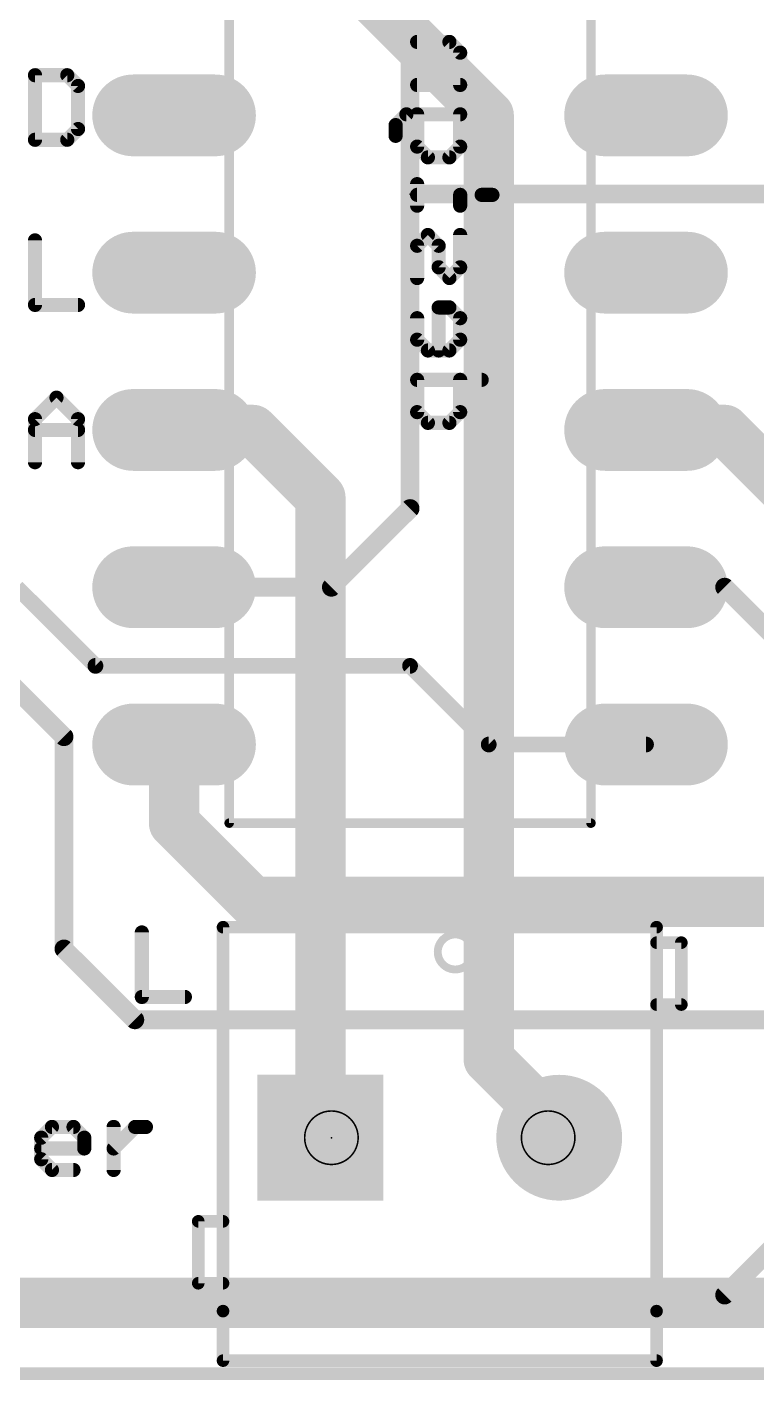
# Model space of a CAD drawing. Extents: x -0.1 to 52.8, y -11.4 to 50.9.
# Drawn here: x 14.14 to 25.92, y -0.1 to 21.75 of the extents above; entities that cross this region are included whole.
import ezdxf

# ---------------------------------------------------------------- set-up
doc = ezdxf.new("R2010")
doc.units = 0
for name, color, linetype in [('1', 12, 'CONTINUOUS'), ('16', 132, 'CONTINUOUS'), ('17', 110, 'CONTINUOUS'), ('20', 53, 'CONTINUOUS'), ('21', 41, 'CONTINUOUS'), ('22', 40, 'CONTINUOUS'), ('23', 53, 'CONTINUOUS'), ('51', 53, 'CONTINUOUS')]:
    doc.layers.add(name, color=color, linetype=linetype)

# ---------------------------------------------------------------- blocks, each defined once
blk = doc.blocks.new('LONGP100')
at = {"const_width": 1}
blk.add_lwpolyline([(-0.5, 0), (0.5, 0)], dxfattribs=at)
at = {"const_width": 0.5}
for points in [[(-0.5, 0.25, 1), (-0.5, -0.25)], [(0.5, -0.25, 1), (0.5, 0.25)]]:
    blk.add_lwpolyline(points, format="xyb", dxfattribs=at)
blk = doc.blocks.new('SQUAREP')
blk.add_solid([(-0.5, -0.5), (0.5, -0.5), (-0.5, 0.5), (0.5, 0.5)])
blk = doc.blocks.new('ROUNDP')
at = {"const_width": 0.5}
blk.add_lwpolyline([(0, -0.25, 1), (0, 0.25, 1), (0, -0.25)], format="xyb", dxfattribs=at)

msp = doc.modelspace()

# ---------------------------------------------------------------- linework, layer by layer
at = {"layer": '1'}
for points, const_width in [([(20.32, 19.05), (20.32, 40.64)], 0.3048), ([(34.29, 19.05), (20.32, 19.05)], 0.3048), ([(20.32, 19.05), (20.32, 13.97)], 0.3048), ([(20.32, 13.97), (19.05, 12.7)], 0.3048), ([(12.319, 12.7), (14.732, 10.287)], 0.3048), ([(15.24, 11.43), (13.97, 12.7)], 0.254), ([(19.05, 12.7), (16.51, 12.7)], 0.3048), ([(20.32, 11.43), (15.24, 11.43)], 0.254), ([(21.59, 10.16), (20.32, 11.43)], 0.254), ([(16.51, 8.89), (16.51, 10.16)], 0.8128), ([(14.732, 10.287), (14.732, 6.858)], 0.3048), ([(24.13, 10.16), (21.59, 10.16)], 0.254), ([(17.78, 7.62), (16.51, 8.89)], 0.8128), ([(31.75, 7.62), (17.78, 7.62)], 0.8128), ([(14.732, 6.858), (15.875, 5.715)], 0.3048), ([(15.875, 5.715), (33.655, 5.715)], 0.3048), ([(48.133, 1.143), (13.716, 1.143)], 0.8128)]:
    msp.add_lwpolyline(points, dxfattribs=dict(at, const_width=const_width))
for points, const_width in [([(20.32, 19.1262, 1), (20.32, 18.9738)], 0.1524), ([(20.3962, 19.05, 1), (20.2438, 19.05)], 0.1524), ([(20.2438, 19.05, 1), (20.3962, 19.05)], 0.1524), ([(20.2438, 13.97, 1), (20.3962, 13.97)], 0.1524), ([(20.3739, 13.9161, 1), (20.2661, 14.0239)], 0.1524), ([(16.51, 12.7762, 1), (16.51, 12.6238)], 0.1524), ([(18.9961, 12.7539, 1), (19.1039, 12.6461)], 0.1524), ([(19.05, 12.6238, 1), (19.05, 12.7762)], 0.1524), ([(15.24, 11.4935, 1), (15.24, 11.3665)], 0.127), ([(15.1951, 11.3851, 1), (15.2849, 11.4749)], 0.127), ([(20.3649, 11.4749, 1), (20.2751, 11.3851)], 0.127), ([(20.32, 11.3665, 1), (20.32, 11.4935)], 0.127), ([(16.7132, 10.16, 1), (16.3068, 10.16)], 0.4064), ([(14.8082, 10.287, 1), (14.6558, 10.287)], 0.1524), ([(14.6781, 10.2331, 1), (14.7859, 10.3409)], 0.1524), ([(21.59, 10.2235, 1), (21.59, 10.0965)], 0.127), ([(24.13, 10.0965, 1), (24.13, 10.2235)], 0.127), ([(21.5451, 10.1151, 1), (21.6349, 10.2049)], 0.127), ([(16.6537, 9.0337, 1), (16.3663, 8.7463)], 0.4064), ([(16.3068, 8.89, 1), (16.7132, 8.89)], 0.4064), ([(17.78, 7.8232, 1), (17.78, 7.4168)], 0.4064), ([(17.6363, 7.4763, 1), (17.9237, 7.7637)], 0.4064), ([(14.7859, 6.9119, 1), (14.6781, 6.8041)], 0.1524), ([(14.6558, 6.858, 1), (14.8082, 6.858)], 0.1524), ([(15.875, 5.7912, 1), (15.875, 5.6388)], 0.1524), ([(15.8211, 5.6611, 1), (15.9289, 5.7689)], 0.1524)]:
    msp.add_lwpolyline(points, format="xyb", dxfattribs=dict(at, const_width=const_width))
at = {"layer": '16'}
for points, const_width in [([(21.59, 20.32), (19.05, 22.86)], 0.8128), ([(21.59, 17.78), (21.59, 20.32)], 0.8128), ([(21.59, 5.08), (21.59, 17.78)], 0.8128), ([(17.78, 15.24), (16.51, 15.24)], 0.8128), ([(18.8722, 14.1478), (17.78, 15.24)], 0.8128), ([(25.4, 15.24), (24.13, 15.24)], 0.8128), ([(27.94, 12.7), (25.4, 15.24)], 0.8128), ([(18.8722, 3.81), (18.8722, 14.1478)], 0.8128), ([(24.13, 12.7), (25.4, 12.7)], 0.3048), ([(25.4, 12.7), (26.67, 11.43)], 0.3048), ([(22.7278, 3.9422), (21.59, 5.08)], 0.8128), ([(22.7278, 3.81), (22.7278, 3.9422)], 0.8128), ([(26.67, 2.54), (25.4, 1.27)], 0.3048), ([(25.4, 1.27), (2.54, 1.27)], 0.3048), ([(50.8, 0), (0, 0)], 0.2032)]:
    msp.add_lwpolyline(points, dxfattribs=dict(at, const_width=const_width))
for points, const_width in [([(21.7932, 20.32, 1), (21.3868, 20.32)], 0.4064), ([(21.4463, 20.1763, 1), (21.7337, 20.4637)], 0.4064), ([(21.7932, 17.78, 1), (21.3868, 17.78)], 0.4064), ([(21.3868, 17.78, 1), (21.7932, 17.78)], 0.4064), ([(16.51, 15.4432, 1), (16.51, 15.0368)], 0.4064), ([(17.9237, 15.3837, 1), (17.6363, 15.0963)], 0.4064), ([(17.78, 15.0368, 1), (17.78, 15.4432)], 0.4064), ([(24.13, 15.4432, 1), (24.13, 15.0368)], 0.4064), ([(25.5437, 15.3837, 1), (25.2563, 15.0963)], 0.4064), ([(25.4, 15.0368, 1), (25.4, 15.4432)], 0.4064), ([(19.0754, 14.1478, 1), (18.669, 14.1478)], 0.4064), ([(18.7285, 14.0041, 1), (19.0159, 14.2915)], 0.4064), ([(24.13, 12.7762, 1), (24.13, 12.6238)], 0.1524), ([(25.4539, 12.7539, 1), (25.3461, 12.6461)], 0.1524), ([(25.4, 12.6238, 1), (25.4, 12.7762)], 0.1524), ([(21.7337, 5.2237, 1), (21.4463, 4.9363)], 0.4064), ([(21.3868, 5.08, 1), (21.7932, 5.08)], 0.4064), ([(22.931, 3.9422, 1), (22.5246, 3.9422)], 0.4064), ([(22.5841, 3.7985, 1), (22.8715, 4.0859)], 0.4064), ([(18.669, 3.81, 1), (19.0754, 3.81)], 0.4064), ([(22.5246, 3.81, 1), (22.931, 3.81)], 0.4064), ([(25.3461, 1.3239, 1), (25.4539, 1.2161)], 0.1524), ([(25.4, 1.1938, 1), (25.4, 1.3462)], 0.1524)]:
    msp.add_lwpolyline(points, format="xyb", dxfattribs=dict(at, const_width=const_width))
at = {"layer": '20', "const_width": 0.2032}
msp.add_lwpolyline([(0, 0), (50.47, 0)], dxfattribs=at)
at = {"layer": '21'}
for points, const_width in [([(17.399, 29.21), (17.399, 8.89)], 0.1524), ([(23.241, 8.89), (23.241, 29.21)], 0.1524), ([(14.2641, 20.9686), (14.2641, 19.9263)], 0.2286), ([(14.7852, 20.9686), (14.2641, 20.9686)], 0.2286), ([(14.959, 20.7949), (14.7852, 20.9686)], 0.2286), ([(14.959, 20.1), (14.959, 20.7949)], 0.2286), ([(14.7852, 19.9263), (14.959, 20.1)], 0.2286), ([(14.2641, 19.9263), (14.7852, 19.9263)], 0.2286), ([(14.2641, 18.3016), (14.2641, 17.2593)], 0.2286), ([(14.2641, 17.2593), (14.959, 17.2593)], 0.2286), ([(14.2641, 15.4142), (14.6115, 15.7616)], 0.2286), ([(14.6115, 15.7616), (14.959, 15.4142)], 0.2286), ([(14.2641, 14.7193), (14.2641, 15.4142)], 0.2286), ([(14.959, 15.4142), (14.959, 14.7193)], 0.2286), ([(14.2641, 15.2404), (14.959, 15.2404)], 0.2286), ([(23.241, 8.89), (17.399, 8.89)], 0.1524), ([(15.9893, 7.1256), (15.9893, 6.0833)], 0.2286), ([(17.3, 7.21), (24.3, 7.21)], 0.2032), ([(17.3, 1.01), (17.3, 7.21)], 0.2032), ([(24.3, 7.21), (24.3, 1.01)], 0.2032), ([(15.9893, 6.0833), (16.6842, 6.0833)], 0.2286), ([(14.3647, 3.8104), (14.5384, 3.9842)], 0.2286), ([(14.5384, 3.9842), (14.8858, 3.9842)], 0.2286), ([(14.8858, 3.9842), (15.0596, 3.8104)], 0.2286), ([(15.5341, 3.2893), (15.5341, 3.9842)], 0.2286), ([(15.5341, 3.6367), (15.8815, 3.9842)], 0.2286), ([(15.8815, 3.9842), (16.0552, 3.9842)], 0.2286), ([(14.3647, 3.463), (14.3647, 3.8104)], 0.2286), ([(15.0596, 3.6367), (14.3647, 3.6367)], 0.2286), ([(15.0596, 3.8104), (15.0596, 3.6367)], 0.2286), ([(14.5384, 3.2893), (14.3647, 3.463)], 0.2286), ([(14.8858, 3.2893), (14.5384, 3.2893)], 0.2286), ([(17.3, 0.21), (17.3, 1.01)], 0.2032), ([(24.3, 1.01), (17.3, 1.01)], 0.2032), ([(24.3, 1.01), (24.3, 0.21)], 0.2032), ([(24.3, 0.21), (17.3, 0.21)], 0.2032)]:
    msp.add_lwpolyline(points, dxfattribs=dict(at, const_width=const_width))
for points, const_width in [([(14.3212, 20.9686, 1), (14.2069, 20.9686)], 0.1143), ([(14.2641, 21.0257, 1), (14.2641, 20.9114)], 0.1143), ([(14.8256, 21.009, 1), (14.7448, 20.9282)], 0.1143), ([(14.7852, 20.9114, 1), (14.7852, 21.0257)], 0.1143), ([(15.0161, 20.7949, 1), (14.9018, 20.7949)], 0.1143), ([(14.9185, 20.7545, 1), (14.9994, 20.8353)], 0.1143), ([(14.9018, 20.1, 1), (15.0161, 20.1)], 0.1143), ([(14.9994, 20.0596, 1), (14.9185, 20.1404)], 0.1143), ([(14.2069, 19.9263, 1), (14.3212, 19.9263)], 0.1143), ([(14.2641, 19.9835, 1), (14.2641, 19.8692)], 0.1143), ([(14.7448, 19.9667, 1), (14.8256, 19.8859)], 0.1143), ([(14.7852, 19.8692, 1), (14.7852, 19.9835)], 0.1143), ([(14.3212, 18.3016, 1), (14.2069, 18.3016)], 0.1143), ([(14.2069, 17.2593, 1), (14.3212, 17.2593)], 0.1143), ([(14.2641, 17.3164, 1), (14.2641, 17.2021)], 0.1143), ([(14.959, 17.2021, 1), (14.959, 17.3164)], 0.1143), ([(14.6519, 15.802, 1), (14.5711, 15.7212)], 0.1143), ([(14.6519, 15.7212, 1), (14.5711, 15.802)], 0.1143), ([(14.3212, 15.4142, 1), (14.2069, 15.4142)], 0.1143), ([(15.0161, 15.4142, 1), (14.9018, 15.4142)], 0.1143), ([(14.2237, 15.4546, 1), (14.3045, 15.3737)], 0.1143), ([(14.2641, 15.2976, 1), (14.2641, 15.1833)], 0.1143), ([(14.9185, 15.3737, 1), (14.9994, 15.4546)], 0.1143), ([(14.959, 15.1833, 1), (14.959, 15.2976)], 0.1143), ([(14.2069, 14.7193, 1), (14.3212, 14.7193)], 0.1143), ([(14.9018, 14.7193, 1), (15.0161, 14.7193)], 0.1143), ([(17.399, 8.9281, 1), (17.399, 8.8519)], 0.0762), ([(23.241, 8.8519, 1), (23.241, 8.9281)], 0.0762), ([(17.3609, 8.89, 1), (17.4371, 8.89)], 0.0762), ([(23.2029, 8.89, 1), (23.2791, 8.89)], 0.0762), ([(16.0465, 7.1256, 1), (15.9322, 7.1256)], 0.1143), ([(17.3, 7.2608, 1), (17.3, 7.1592)], 0.1016), ([(17.3508, 7.21, 1), (17.2492, 7.21)], 0.1016), ([(24.3508, 7.21, 1), (24.2492, 7.21)], 0.1016), ([(24.3, 7.1592, 1), (24.3, 7.2608)], 0.1016), ([(15.9893, 6.1405, 1), (15.9893, 6.0262)], 0.1143), ([(15.9322, 6.0833, 1), (16.0465, 6.0833)], 0.1143), ([(16.6842, 6.0262, 1), (16.6842, 6.1405)], 0.1143), ([(14.5384, 4.0413, 1), (14.5384, 3.927)], 0.1143), ([(14.5788, 3.9437, 1), (14.498, 4.0246)], 0.1143), ([(14.9263, 4.0246, 1), (14.8454, 3.9437)], 0.1143), ([(14.8858, 3.927, 1), (14.8858, 4.0413)], 0.1143), ([(15.5912, 3.9842, 1), (15.4769, 3.9842)], 0.1143), ([(15.8815, 4.0413, 1), (15.8815, 3.927)], 0.1143), ([(15.9219, 3.9437, 1), (15.8411, 4.0246)], 0.1143), ([(16.0552, 3.927, 1), (16.0552, 4.0413)], 0.1143), ([(14.4218, 3.8104, 1), (14.3075, 3.8104)], 0.1143), ([(14.3243, 3.8509, 1), (14.4051, 3.77)], 0.1143), ([(14.3647, 3.6939, 1), (14.3647, 3.5796)], 0.1143), ([(15.1167, 3.8104, 1), (15.0024, 3.8104)], 0.1143), ([(15.0191, 3.77, 1), (15.1, 3.8509)], 0.1143), ([(15.0596, 3.5796, 1), (15.0596, 3.6939)], 0.1143), ([(15.4937, 3.6771, 1), (15.5745, 3.5963)], 0.1143), ([(14.3075, 3.463, 1), (14.4218, 3.463)], 0.1143), ([(14.4051, 3.5034, 1), (14.3243, 3.4226)], 0.1143), ([(15.0024, 3.6367, 1), (15.1167, 3.6367)], 0.1143), ([(14.5384, 3.3465, 1), (14.5384, 3.2322)], 0.1143), ([(14.498, 3.2489, 1), (14.5788, 3.3297)], 0.1143), ([(14.8858, 3.2322, 1), (14.8858, 3.3465)], 0.1143), ([(15.4769, 3.2893, 1), (15.5912, 3.2893)], 0.1143), ([(17.3508, 1.01, 1), (17.2492, 1.01)], 0.1016), ([(17.3, 1.0608, 1), (17.3, 0.9592)], 0.1016), ([(24.3508, 1.01, 1), (24.2492, 1.01)], 0.1016), ([(24.3, 0.9592, 1), (24.3, 1.0608)], 0.1016), ([(17.2492, 1.01, 1), (17.3508, 1.01)], 0.1016), ([(24.2492, 1.01, 1), (24.3508, 1.01)], 0.1016), ([(17.3, 0.2608, 1), (17.3, 0.1592)], 0.1016), ([(17.2492, 0.21, 1), (17.3508, 0.21)], 0.1016), ([(24.2492, 0.21, 1), (24.3508, 0.21)], 0.1016), ([(24.3, 0.1592, 1), (24.3, 0.2608)], 0.1016)]:
    msp.add_lwpolyline(points, format="xyb", dxfattribs=dict(at, const_width=const_width))
at = {"layer": '22', "const_width": 0.1143}
for points in [[(20.4343, 21.5635, 1), (20.4343, 21.4492)], [(20.9959, 21.5468, 1), (20.915, 21.4659)], [(20.9554, 21.4492, 1), (20.9554, 21.5635)], [(21.1863, 21.3326, 1), (21.072, 21.3326)], [(21.0887, 21.2922, 1), (21.1696, 21.373)], [(20.4343, 20.8686, 1), (20.4343, 20.7543)], [(21.072, 20.8115, 1), (21.1863, 20.8115)], [(21.1292, 20.7543, 1), (21.1292, 20.8686)], [(20.2606, 20.3941, 1), (20.2606, 20.2798)], [(20.301, 20.2965, 1), (20.2202, 20.3774)], [(20.4915, 20.3369, 1), (20.3772, 20.3369)], [(21.1863, 20.3369, 1), (21.072, 20.3369)], [(21.1292, 20.2798, 1), (21.1292, 20.3941)], [(20.144, 20.1632, 1), (20.0297, 20.1632)], [(20.0465, 20.2036, 1), (20.1273, 20.1228)], [(20.0297, 19.9895, 1), (20.144, 19.9895)], [(20.4747, 19.8562, 1), (20.3939, 19.7754)], [(21.1696, 19.7754, 1), (21.0887, 19.8562)], [(20.3772, 19.8158, 1), (20.4915, 19.8158)], [(20.608, 19.6992, 1), (20.608, 19.5849)], [(20.5676, 19.6017, 1), (20.6484, 19.6825)], [(20.915, 19.6825, 1), (20.9959, 19.6017)], [(20.9554, 19.5849, 1), (20.9554, 19.6992)], [(21.072, 19.8158, 1), (21.1863, 19.8158)], [(20.4915, 19.2099, 1), (20.3772, 19.2099)], [(20.4343, 19.0934, 1), (20.4343, 18.9791)], [(21.1863, 19.0362, 1), (21.072, 19.0362)], [(21.1292, 18.9791, 1), (21.1292, 19.0934)], [(21.4766, 19.0934, 1), (21.4766, 18.9791)], [(21.6503, 18.9791, 1), (21.6503, 19.0934)], [(20.3772, 18.8625, 1), (20.4915, 18.8625)], [(21.072, 18.8625, 1), (21.1863, 18.8625)], [(20.6484, 18.4284, 1), (20.5676, 18.3475)], [(20.6484, 18.3475, 1), (20.5676, 18.4284)], [(21.1863, 18.388, 1), (21.072, 18.388)], [(20.4915, 18.2142, 1), (20.3772, 18.2142)], [(20.3939, 18.2546, 1), (20.4747, 18.1738)], [(20.8389, 18.2142, 1), (20.7246, 18.2142)], [(20.7413, 18.1738, 1), (20.8221, 18.2546)], [(20.8221, 17.9072, 1), (20.7413, 17.8264)], [(20.7246, 17.8668, 1), (20.8389, 17.8668)], [(21.072, 17.8668, 1), (21.1863, 17.8668)], [(21.1696, 17.8264, 1), (21.0887, 17.9072)], [(20.3772, 17.6931, 1), (20.4915, 17.6931)], [(20.915, 17.7335, 1), (20.9959, 17.6527)], [(20.915, 17.6527, 1), (20.9959, 17.7335)], [(20.7817, 17.2757, 1), (20.7817, 17.1614)], [(20.8389, 17.2186, 1), (20.7246, 17.2186)], [(20.9959, 17.259, 1), (20.915, 17.1781)], [(20.9554, 17.1614, 1), (20.9554, 17.2757)], [(20.4915, 17.0448, 1), (20.3772, 17.0448)], [(21.1863, 17.0448, 1), (21.072, 17.0448)], [(21.0887, 17.0044, 1), (21.1696, 17.0853)], [(20.4747, 16.7378, 1), (20.3939, 16.657)], [(20.3772, 16.6974, 1), (20.4915, 16.6974)], [(20.608, 16.5808, 1), (20.608, 16.4665)], [(20.5676, 16.4833, 1), (20.6484, 16.5641)], [(20.915, 16.5641, 1), (20.9959, 16.4833)], [(20.9554, 16.4665, 1), (20.9554, 16.5808)], [(21.072, 16.6974, 1), (21.1863, 16.6974)], [(21.1696, 16.657, 1), (21.0887, 16.7378)], [(20.7246, 16.5237, 1), (20.8389, 16.5237)], [(20.4343, 16.1063, 1), (20.4343, 15.992)], [(20.4915, 16.0492, 1), (20.3772, 16.0492)], [(21.1863, 16.0492, 1), (21.072, 16.0492)], [(21.4766, 15.992, 1), (21.4766, 16.1063)], [(20.4747, 15.5684, 1), (20.3939, 15.4876)], [(20.3772, 15.528, 1), (20.4915, 15.528)], [(21.072, 15.528, 1), (21.1863, 15.528)], [(21.1696, 15.4876, 1), (21.0887, 15.5684)], [(20.608, 15.4115, 1), (20.608, 15.2972)], [(20.5676, 15.3139, 1), (20.6484, 15.3947)], [(20.915, 15.3947, 1), (20.9959, 15.3139)], [(20.9554, 15.2972, 1), (20.9554, 15.4115)]]:
    msp.add_lwpolyline(points, format="xyb", dxfattribs=at)
at = {"layer": '22', "const_width": 0.2286}
for points in [[(20.9554, 21.5063), (20.4343, 21.5063)], [(21.1292, 21.3326), (20.9554, 21.5063)], [(21.1292, 20.8115), (21.1292, 21.3326)], [(20.4343, 20.8115), (21.1292, 20.8115)], [(20.0869, 20.1632), (20.2606, 20.3369)], [(20.2606, 20.3369), (21.1292, 20.3369)], [(20.4343, 19.8158), (20.4343, 20.3369)], [(21.1292, 20.3369), (21.1292, 19.8158)], [(20.0869, 19.9895), (20.0869, 20.1632)], [(20.608, 19.6421), (20.4343, 19.8158)], [(21.1292, 19.8158), (20.9554, 19.6421)], [(20.9554, 19.6421), (20.608, 19.6421)], [(20.4343, 18.8625), (20.4343, 19.2099)], [(21.1292, 19.0362), (20.4343, 19.0362)], [(21.1292, 18.8625), (21.1292, 19.0362)], [(21.6503, 19.0362), (21.4766, 19.0362)], [(20.4343, 18.2142), (20.608, 18.388)], [(20.608, 18.388), (20.7817, 18.2142)], [(21.1292, 17.8668), (21.1292, 18.388)], [(20.4343, 17.6931), (20.4343, 18.2142)], [(20.7817, 18.2142), (20.7817, 17.8668)], [(20.7817, 17.8668), (20.9554, 17.6931)], [(20.9554, 17.6931), (21.1292, 17.8668)], [(20.9554, 17.2186), (20.7817, 17.2186)], [(20.7817, 17.2186), (20.7817, 16.5237)], [(21.1292, 17.0448), (20.9554, 17.2186)], [(20.4343, 17.0448), (20.4343, 16.6974)], [(21.1292, 16.6974), (21.1292, 17.0448)], [(20.4343, 16.6974), (20.608, 16.5237)], [(20.608, 16.5237), (20.9554, 16.5237)], [(20.9554, 16.5237), (21.1292, 16.6974)], [(21.4766, 16.0492), (20.4343, 16.0492)], [(20.4343, 16.0492), (20.4343, 15.528)], [(21.1292, 15.528), (21.1292, 16.0492)], [(20.4343, 15.528), (20.608, 15.3543)], [(20.9554, 15.3543), (21.1292, 15.528)], [(20.608, 15.3543), (20.9554, 15.3543)]]:
    msp.add_lwpolyline(points, dxfattribs=at)
at = {"layer": '23'}
for p in [(20.32, 19.05), (19.05, 3.81)]:
    msp.add_point(p, dxfattribs=at)
at = {"layer": '51'}
for points, const_width in [([(21.05, 6.5272, 1), (21.05, 7.0928, 1), (21.05, 6.5272)], 0.127), ([(24.3, 7.0108, 1), (24.3, 6.9092)], 0.1016), ([(24.7508, 6.96, 1), (24.6492, 6.96)], 0.1016), ([(24.7, 6.9092, 1), (24.7, 7.0108)], 0.1016), ([(24.3, 6.0108, 1), (24.3, 5.9092)], 0.1016), ([(24.6492, 5.96, 1), (24.7508, 5.96)], 0.1016), ([(24.7, 5.9092, 1), (24.7, 6.0108)], 0.1016), ([(19.05, 3.3782, 1), (19.05, 4.2418, 1), (19.05, 3.3782)], 0.0254), ([(22.55, 3.3782, 1), (22.55, 4.2418, 1), (22.55, 3.3782)], 0.0254), ([(16.9, 2.5108, 1), (16.9, 2.4092)], 0.1016), ([(16.9508, 2.46, 1), (16.8492, 2.46)], 0.1016), ([(17.3, 2.4092, 1), (17.3, 2.5108)], 0.1016), ([(16.9, 1.5108, 1), (16.9, 1.4092)], 0.1016), ([(17.3, 1.4092, 1), (17.3, 1.5108)], 0.1016), ([(16.8492, 1.46, 1), (16.9508, 1.46)], 0.1016)]:
    msp.add_lwpolyline(points, format="xyb", dxfattribs=dict(at, const_width=const_width))
at = {"layer": '51', "const_width": 0.2032}
for points in [[(24.3, 6.96), (24.7, 6.96)], [(24.7, 6.96), (24.7, 5.96)], [(24.7, 5.96), (24.3, 5.96)], [(17.3, 2.46), (16.9, 2.46)], [(16.9, 2.46), (16.9, 1.46)], [(16.9, 1.46), (17.3, 1.46)]]:
    msp.add_lwpolyline(points, dxfattribs=at)

# ---------------------------------------------------------------- block references
at = {"layer": '17'}
for name, p, xscale, yscale in [('LONGP100', (16.51, 20.32), 1.3208, 1.3208), ('LONGP100', (16.51, 20.32), 1.3208, 1.3208), ('LONGP100', (24.13, 20.32), 1.3208, 1.3208), ('LONGP100', (24.13, 20.32), 1.3208, 1.3208), ('LONGP100', (16.51, 17.78), 1.3208, 1.3208), ('LONGP100', (16.51, 17.78), 1.3208, 1.3208), ('LONGP100', (24.13, 17.78), 1.3208, 1.3208), ('LONGP100', (24.13, 17.78), 1.3208, 1.3208), ('LONGP100', (16.51, 15.24), 1.3208, 1.3208), ('LONGP100', (16.51, 15.24), 1.3208, 1.3208), ('LONGP100', (24.13, 15.24), 1.3208, 1.3208), ('LONGP100', (24.13, 15.24), 1.3208, 1.3208), ('LONGP100', (16.51, 12.7), 1.3208, 1.3208), ('LONGP100', (16.51, 12.7), 1.3208, 1.3208), ('LONGP100', (24.13, 12.7), 1.3208, 1.3208), ('LONGP100', (24.13, 12.7), 1.3208, 1.3208), ('LONGP100', (16.51, 10.16), 1.3208, 1.3208), ('LONGP100', (16.51, 10.16), 1.3208, 1.3208), ('LONGP100', (24.13, 10.16), 1.3208, 1.3208), ('LONGP100', (24.13, 10.16), 1.3208, 1.3208), ('SQUAREP', (18.8722, 3.81), 2.032, 2.032), ('SQUAREP', (18.8722, 3.81), 2.032, 2.032), ('ROUNDP', (22.7278, 3.81), 2.032, 2.032), ('ROUNDP', (22.7278, 3.81), 2.032, 2.032)]:
    msp.add_blockref(name, p, dxfattribs=dict(at, xscale=xscale, yscale=yscale))

doc.saveas('drawing.dxf')
